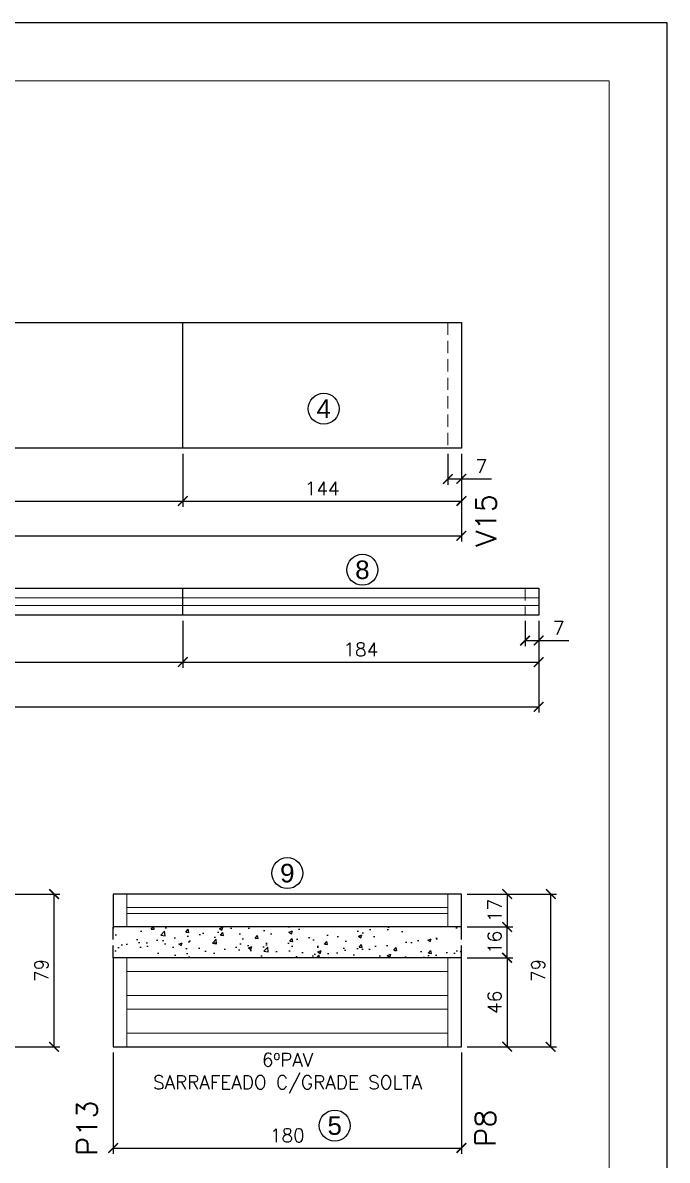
# Model space of a CAD drawing. Extents: x -23436 to 4767, y -4638 to 9755.
# Drawn here: x -17940 to -17606, y -56 to 532 of the extents above; entities that cross this region are included whole.
import ezdxf
from ezdxf.enums import TextEntityAlignment as Align

# ---------------------------------------------------------------- set-up
doc = ezdxf.new("R2010")
doc.units = 0
doc.header["$PDMODE"] = 2
doc.header["$PDSIZE"] = 10
doc.linetypes.add('HIDDEN', pattern=[9.525, 6.35, -3.175])
doc.layers.get('0').update_dxf_attribs({"lineweight": 13})
doc.layers.get('Defpoints').update_dxf_attribs({"lineweight": 13})
for name, color, linetype in [('Concreto', 250, 'HIDDEN'), ('Cota', 4, 'Continuous'), ('MB Logo', 255, 'Continuous'), ('Painéis', 200, 'Continuous'), ('Romaneio', 10, 'Continuous')]:
    doc.layers.add(name, color=color, linetype=linetype)
for name, color, linetype, lineweight in [('FOLHA MB', 7, 'Continuous', 13), ('Sarr 2.2x7', 40, 'Continuous', 9), ('Texto Seção', 7, 'Continuous', 15)]:
    doc.layers.add(name, color=color, linetype=linetype, lineweight=lineweight)
doc.layers.add('Laje_Perimetro', color=7, linetype='Continuous', plot=False)
doc.styles.add('ARIAL', font='arial.ttf', dxfattribs={"oblique": 15, "height": 25})
doc.styles.add('REGUA-120', font='ROMANS.shx', dxfattribs={"height": 15})
doc.styles.add('ROMANS', font='romans.shx')
doc.dimstyles.new('Cota Paínel', dxfattribs={"dimtxt": 7, "dimasz": 5, "dimexe": 3, "dimexo": 3, "dimgap": 3, "dimtad": 1, "dimdec": 1, "dimzin": 12, "dimdsep": 46, "dimtxsty": 'ROMANS', "dimblk": 'ARCHTICK', "dimcen": 0, "dimclrd": 4, "dimclre": 4, "dimclrt": 1, "dimadec": 1, "dimazin": 3, "dimtfac": 1, "dimtdec": 1, "dimtmove": 0, "dimatfit": 3, "dimldrblk": 'OBLIQUE', "dimfxl": 1, "dimtolj": 1, "dimtzin": 12, "dimarcsym": 0})

# ---------------------------------------------------------------- blocks, each defined once
blk = doc.blocks.new('A$C169d8357')
at = {"layer": 'FOLHA MB', "color": 1}
for points in [[(0, 1199.94), (0, 149.94), (1485.02, 149.94), (1485.02, 1199.94)], [(70, 1169.94), (70, 179.94), (1455.02, 179.94), (1455.02, 1169.94)]]:
    blk.add_lwpolyline(points, close=True, dxfattribs=at)
blk = doc.blocks.new('_ArchTick')
at = {"color": 0, "linetype": 'ByBlock', "const_width": 0.15}
blk.add_lwpolyline([(-0.5, -0.5), (0.5, 0.5)], dxfattribs=at)
blk = doc.blocks.new('*D1026')
at = {"layer": 'Cota', "color": 4, "lineweight": -2, "transparency": 16777216}
for p, q in [((-18100.86, 309.26), (-18100.86, 281.9)), ((-17856.86, 309.26), (-17856.86, 281.9)), ((-18100.86, 284.9), (-17856.86, 284.9))]:
    blk.add_line(p, q, dxfattribs=at)
at = {"layer": 'Defpoints', "color": 0, "transparency": 16777216}
for p in [(-18100.86, 312.26), (-17856.86, 312.26), (-17856.86, 284.9)]:
    blk.add_point(p, dxfattribs=at)
at = {"layer": 'Cota', "color": 4, "lineweight": -2, "transparency": 16777216, "xscale": 5, "yscale": 5, "zscale": 5, "rotation": 180}
blk.add_blockref('_ArchTick', (-18100.86, 284.9), dxfattribs=at)
at = {"layer": 'Cota', "color": 4, "lineweight": -2, "transparency": 16777216, "xscale": 5, "yscale": 5, "zscale": 5}
blk.add_blockref('_ArchTick', (-17856.86, 284.9), dxfattribs=at)
at = {"layer": 'Cota', "color": 1, "transparency": 16777216, "insert": (-17978.86, 291.4), "char_height": 7, "attachment_point": 5, "style": 'ROMANS'}
blk.add_mtext('\\A1;244', dxfattribs=at)
blk = doc.blocks.new('_OBLIQUE')
at = {"color": 0, "linetype": 'ByBlock', "lineweight": -2}
for p, q in [((0, 0), (-1, 0)), ((-0.5, -0.5), (0.5, 0.5))]:
    blk.add_line(p, q, dxfattribs=at)
blk = doc.blocks.new('*D1027')
at = {"layer": 'Cota', "color": 4, "lineweight": -2, "transparency": 16777216}
for p, q in [((-17856.86, 309.26), (-17856.86, 281.9)), ((-17712.86, 309.26), (-17712.86, 281.9)), ((-17856.86, 284.9), (-17712.86, 284.9))]:
    blk.add_line(p, q, dxfattribs=at)
at = {"layer": 'Defpoints', "color": 0, "transparency": 16777216}
for p in [(-17856.86, 312.26), (-17712.86, 312.26), (-17712.86, 284.9)]:
    blk.add_point(p, dxfattribs=at)
at = {"layer": 'Cota', "color": 4, "lineweight": -2, "transparency": 16777216, "xscale": 5, "yscale": 5, "zscale": 5, "rotation": 180}
blk.add_blockref('_ArchTick', (-17856.86, 284.9), dxfattribs=at)
at = {"layer": 'Cota', "color": 4, "lineweight": -2, "transparency": 16777216, "xscale": 5, "yscale": 5, "zscale": 5}
blk.add_blockref('_ArchTick', (-17712.86, 284.9), dxfattribs=at)
at = {"layer": 'Cota', "color": 1, "transparency": 16777216, "insert": (-17784.86, 291.4), "char_height": 7, "attachment_point": 5, "style": 'ROMANS'}
blk.add_mtext('\\A1;144', dxfattribs=at)
blk = doc.blocks.new('*D1030')
at = {"layer": 'Cota', "color": 4, "lineweight": -2, "transparency": 16777216}
for p, q in [((-18100.86, 222.87), (-18100.86, 198.61)), ((-17856.86, 222.87), (-17856.86, 198.61)), ((-18100.86, 201.61), (-17856.86, 201.61))]:
    blk.add_line(p, q, dxfattribs=at)
at = {"layer": 'Defpoints', "color": 0, "transparency": 16777216}
for p in [(-18100.86, 225.87), (-17856.86, 225.87), (-17856.86, 201.61)]:
    blk.add_point(p, dxfattribs=at)
at = {"layer": 'Cota', "color": 4, "lineweight": -2, "transparency": 16777216, "xscale": 5, "yscale": 5, "zscale": 5, "rotation": 180}
blk.add_blockref('_ArchTick', (-18100.86, 201.61), dxfattribs=at)
at = {"layer": 'Cota', "color": 4, "lineweight": -2, "transparency": 16777216, "xscale": 5, "yscale": 5, "zscale": 5}
blk.add_blockref('_ArchTick', (-17856.86, 201.61), dxfattribs=at)
at = {"layer": 'Cota', "color": 1, "transparency": 16777216, "insert": (-17978.86, 208.11), "char_height": 7, "attachment_point": 5, "style": 'ROMANS'}
blk.add_mtext('\\A1;244', dxfattribs=at)
blk = doc.blocks.new('*D1031')
at = {"layer": 'Cota', "color": 4, "lineweight": -2, "transparency": 16777216}
for p, q in [((-17856.86, 222.87), (-17856.86, 198.61)), ((-17672.86, 222.87), (-17672.86, 198.61)), ((-17856.86, 201.61), (-17672.86, 201.61))]:
    blk.add_line(p, q, dxfattribs=at)
at = {"layer": 'Defpoints', "color": 0, "transparency": 16777216}
for p in [(-17856.86, 225.87), (-17672.86, 225.87), (-17672.86, 201.61)]:
    blk.add_point(p, dxfattribs=at)
at = {"layer": 'Cota', "color": 4, "lineweight": -2, "transparency": 16777216, "xscale": 5, "yscale": 5, "zscale": 5, "rotation": 180}
blk.add_blockref('_ArchTick', (-17856.86, 201.61), dxfattribs=at)
at = {"layer": 'Cota', "color": 4, "lineweight": -2, "transparency": 16777216, "xscale": 5, "yscale": 5, "zscale": 5}
blk.add_blockref('_ArchTick', (-17672.86, 201.61), dxfattribs=at)
at = {"layer": 'Cota', "color": 1, "transparency": 16777216, "insert": (-17764.86, 208.11), "char_height": 7, "attachment_point": 5, "style": 'ROMANS'}
blk.add_mtext('\\A1;184', dxfattribs=at)
blk = doc.blocks.new('*D1032')
at = {"layer": 'Cota', "color": 4, "lineweight": -2, "transparency": 16777216}
for p, q in [((-18588.86, 222.87), (-18588.86, 175.46)), ((-17672.86, 222.87), (-17672.86, 175.46)), ((-18588.86, 178.46), (-17672.86, 178.46))]:
    blk.add_line(p, q, dxfattribs=at)
at = {"layer": 'Defpoints', "color": 0, "transparency": 16777216}
for p in [(-18588.86, 225.87), (-17672.86, 225.87), (-17672.86, 178.46)]:
    blk.add_point(p, dxfattribs=at)
at = {"layer": 'Cota', "color": 4, "lineweight": -2, "transparency": 16777216, "xscale": 5, "yscale": 5, "zscale": 5, "rotation": 180}
blk.add_blockref('_ArchTick', (-18588.86, 178.46), dxfattribs=at)
at = {"layer": 'Cota', "color": 4, "lineweight": -2, "transparency": 16777216, "xscale": 5, "yscale": 5, "zscale": 5}
blk.add_blockref('_ArchTick', (-17672.86, 178.46), dxfattribs=at)
at = {"layer": 'Cota', "color": 1, "transparency": 16777216, "insert": (-18130.86, 184.96), "char_height": 7, "attachment_point": 5, "style": 'ROMANS'}
blk.add_mtext('\\A1;916', dxfattribs=at)
blk = doc.blocks.new('*D1033')
at = {"layer": 'Cota', "color": 4, "lineweight": -2, "transparency": 16777216}
for p, q in [((-18588.86, 309.26), (-18588.86, 263.94)), ((-17712.86, 309.26), (-17712.86, 263.94)), ((-18588.86, 266.94), (-17712.86, 266.94))]:
    blk.add_line(p, q, dxfattribs=at)
at = {"layer": 'Defpoints', "color": 0, "transparency": 16777216}
for p in [(-18588.86, 312.26), (-17712.86, 312.26), (-17712.86, 266.94)]:
    blk.add_point(p, dxfattribs=at)
at = {"layer": 'Cota', "color": 4, "lineweight": -2, "transparency": 16777216, "xscale": 5, "yscale": 5, "zscale": 5, "rotation": 180}
blk.add_blockref('_ArchTick', (-18588.86, 266.94), dxfattribs=at)
at = {"layer": 'Cota', "color": 4, "lineweight": -2, "transparency": 16777216, "xscale": 5, "yscale": 5, "zscale": 5}
blk.add_blockref('_ArchTick', (-17712.86, 266.94), dxfattribs=at)
at = {"layer": 'Cota', "color": 1, "transparency": 16777216, "insert": (-18150.86, 273.44), "char_height": 7, "attachment_point": 5, "style": 'ROMANS'}
blk.add_mtext('\\A1;876', dxfattribs=at)
blk = doc.blocks.new('*D1034')
at = {"layer": 'Cota', "color": 4, "lineweight": -2, "transparency": 16777216}
for p, q in [((-17719.86, 309.26), (-17719.86, 293.34)), ((-17712.86, 309.26), (-17712.86, 293.34)), ((-17719.86, 296.34), (-17712.86, 296.34)), ((-17712.86, 296.34), (-17697.19, 296.34))]:
    blk.add_line(p, q, dxfattribs=at)
at = {"layer": 'Defpoints', "color": 0, "transparency": 16777216}
for p in [(-17719.86, 312.26), (-17712.86, 312.26), (-17712.86, 296.34)]:
    blk.add_point(p, dxfattribs=at)
at = {"layer": 'Cota', "color": 4, "lineweight": -2, "transparency": 16777216, "xscale": 5, "yscale": 5, "zscale": 5, "rotation": 180}
blk.add_blockref('_ArchTick', (-17719.86, 296.34), dxfattribs=at)
at = {"layer": 'Cota', "color": 4, "lineweight": -2, "transparency": 16777216, "xscale": 5, "yscale": 5, "zscale": 5}
blk.add_blockref('_ArchTick', (-17712.86, 296.34), dxfattribs=at)
at = {"layer": 'Cota', "color": 1, "transparency": 16777216, "insert": (-17702.53, 302.84), "char_height": 7, "attachment_point": 5, "style": 'ROMANS'}
blk.add_mtext('\\A1;7', dxfattribs=at)
blk = doc.blocks.new('*D1035')
at = {"layer": 'Cota', "color": 4, "lineweight": -2, "transparency": 16777216}
for p, q in [((-17679.86, 222.87), (-17679.86, 209.74)), ((-17672.86, 222.87), (-17672.86, 209.74)), ((-17679.86, 212.74), (-17672.86, 212.74)), ((-17672.86, 212.74), (-17657.19, 212.74))]:
    blk.add_line(p, q, dxfattribs=at)
at = {"layer": 'Defpoints', "color": 0, "transparency": 16777216}
for p in [(-17679.86, 225.87), (-17672.86, 225.87), (-17672.86, 212.74)]:
    blk.add_point(p, dxfattribs=at)
at = {"layer": 'Cota', "color": 4, "lineweight": -2, "transparency": 16777216, "xscale": 5, "yscale": 5, "zscale": 5, "rotation": 180}
blk.add_blockref('_ArchTick', (-17679.86, 212.74), dxfattribs=at)
at = {"layer": 'Cota', "color": 4, "lineweight": -2, "transparency": 16777216, "xscale": 5, "yscale": 5, "zscale": 5}
blk.add_blockref('_ArchTick', (-17672.86, 212.74), dxfattribs=at)
at = {"layer": 'Cota', "color": 1, "transparency": 16777216, "insert": (-17662.53, 219.24), "char_height": 7, "attachment_point": 5, "style": 'ROMANS'}
blk.add_mtext('\\A1;7', dxfattribs=at)
blk = doc.blocks.new('*D1046')
at = {"layer": 'Cota', "color": 4, "lineweight": -2, "transparency": 16777216}
for p, q in [((-17892.86, -0.36), (-17892.86, -52.73)), ((-17712.86, -0.36), (-17712.86, -52.73)), ((-17892.86, -49.73), (-17712.86, -49.73))]:
    blk.add_line(p, q, dxfattribs=at)
at = {"layer": 'Defpoints', "color": 0, "transparency": 16777216}
for p in [(-17892.86, 2.64), (-17712.86, 2.64), (-17712.86, -49.73)]:
    blk.add_point(p, dxfattribs=at)
at = {"layer": 'Cota', "color": 4, "lineweight": -2, "transparency": 16777216, "xscale": 5, "yscale": 5, "zscale": 5, "rotation": 180}
blk.add_blockref('_ArchTick', (-17892.86, -49.73), dxfattribs=at)
at = {"layer": 'Cota', "color": 4, "lineweight": -2, "transparency": 16777216, "xscale": 5, "yscale": 5, "zscale": 5}
blk.add_blockref('_ArchTick', (-17712.86, -49.73), dxfattribs=at)
at = {"layer": 'Cota', "color": 1, "transparency": 16777216, "insert": (-17802.86, -43.23), "char_height": 7, "attachment_point": 5, "style": 'ROMANS'}
blk.add_mtext('\\A1;180', dxfattribs=at)
blk = doc.blocks.new('*D1050')
at = {"layer": 'Cota', "color": 4, "lineweight": -2, "transparency": 16777216}
for p, q in [((-17968.88, 81.64), (-17920.52, 81.64)), ((-17923.52, 2.64), (-17923.52, 81.64)), ((-17968.88, 2.64), (-17920.52, 2.64))]:
    blk.add_line(p, q, dxfattribs=at)
at = {"layer": 'Defpoints', "color": 0, "transparency": 16777216}
for p in [(-17971.88, 81.64), (-17923.52, 81.64), (-17971.88, 2.64)]:
    blk.add_point(p, dxfattribs=at)
at = {"layer": 'Cota', "color": 4, "lineweight": -2, "transparency": 16777216, "xscale": 5, "yscale": 5, "zscale": 5}
for p, rotation in [((-17923.52, 81.64), 90), ((-17923.52, 2.64), 270)]:
    blk.add_blockref('_ArchTick', p, dxfattribs=dict(at, rotation=rotation))
at = {"layer": 'Cota', "color": 1, "transparency": 16777216, "insert": (-17930.02, 42.14), "char_height": 7, "attachment_point": 5, "rotation": 90, "style": 'ROMANS'}
blk.add_mtext('\\A1;79', dxfattribs=at)
blk = doc.blocks.new('*D1051')
at = {"layer": 'Cota', "color": 4, "lineweight": -2, "transparency": 16777216}
for p, q in [((-17709.86, 81.64), (-17686.17, 81.64)), ((-17689.17, 81.64), (-17689.17, 64.64)), ((-17709.86, 64.64), (-17686.17, 64.64))]:
    blk.add_line(p, q, dxfattribs=at)
at = {"layer": 'Defpoints', "color": 0, "transparency": 16777216}
for p in [(-17712.86, 81.64), (-17712.86, 64.64), (-17689.17, 64.64)]:
    blk.add_point(p, dxfattribs=at)
at = {"layer": 'Cota', "color": 4, "lineweight": -2, "transparency": 16777216, "xscale": 5, "yscale": 5, "zscale": 5}
for p, rotation in [((-17689.17, 81.64), 90), ((-17689.17, 64.64), 270)]:
    blk.add_blockref('_ArchTick', p, dxfattribs=dict(at, rotation=rotation))
at = {"layer": 'Cota', "color": 1, "transparency": 16777216, "insert": (-17695.67, 73.14), "char_height": 7, "attachment_point": 5, "rotation": 90, "style": 'ROMANS'}
blk.add_mtext('\\A1;17', dxfattribs=at)
blk = doc.blocks.new('*D1052')
at = {"layer": 'Cota', "color": 4, "lineweight": -2, "transparency": 16777216}
for p, q in [((-17709.86, 64.64), (-17686.17, 64.64)), ((-17689.17, 48.64), (-17689.17, 64.64)), ((-17709.86, 48.64), (-17686.17, 48.64))]:
    blk.add_line(p, q, dxfattribs=at)
at = {"layer": 'Defpoints', "color": 0, "transparency": 16777216}
for p in [(-17712.86, 64.64), (-17689.17, 64.64), (-17712.86, 48.64)]:
    blk.add_point(p, dxfattribs=at)
at = {"layer": 'Cota', "color": 4, "lineweight": -2, "transparency": 16777216, "xscale": 5, "yscale": 5, "zscale": 5}
for p, rotation in [((-17689.17, 64.64), 90), ((-17689.17, 48.64), 270)]:
    blk.add_blockref('_ArchTick', p, dxfattribs=dict(at, rotation=rotation))
at = {"layer": 'Cota', "color": 1, "transparency": 16777216, "insert": (-17695.67, 56.64), "char_height": 7, "attachment_point": 5, "rotation": 90, "style": 'ROMANS'}
blk.add_mtext('\\A1;16', dxfattribs=at)
blk = doc.blocks.new('*D1053')
at = {"layer": 'Cota', "color": 4, "lineweight": -2, "transparency": 16777216}
for p, q in [((-17709.86, 48.64), (-17686.17, 48.64)), ((-17689.17, 48.64), (-17689.17, 2.64)), ((-17709.86, 2.64), (-17686.17, 2.64))]:
    blk.add_line(p, q, dxfattribs=at)
at = {"layer": 'Defpoints', "color": 0, "transparency": 16777216}
for p in [(-17712.86, 48.64), (-17712.86, 2.64), (-17689.17, 2.64)]:
    blk.add_point(p, dxfattribs=at)
at = {"layer": 'Cota', "color": 4, "lineweight": -2, "transparency": 16777216, "xscale": 5, "yscale": 5, "zscale": 5}
for p, rotation in [((-17689.17, 48.64), 90), ((-17689.17, 2.64), 270)]:
    blk.add_blockref('_ArchTick', p, dxfattribs=dict(at, rotation=rotation))
at = {"layer": 'Cota', "color": 1, "transparency": 16777216, "insert": (-17695.67, 25.64), "char_height": 7, "attachment_point": 5, "rotation": 90, "style": 'ROMANS'}
blk.add_mtext('\\A1;46', dxfattribs=at)
blk = doc.blocks.new('*D1054')
at = {"layer": 'Cota', "color": 4, "lineweight": -2, "transparency": 16777216}
for p, q in [((-17709.86, 81.64), (-17663.64, 81.64)), ((-17666.64, 2.64), (-17666.64, 81.64)), ((-17709.86, 2.64), (-17663.64, 2.64))]:
    blk.add_line(p, q, dxfattribs=at)
at = {"layer": 'Defpoints', "color": 0, "transparency": 16777216}
for p in [(-17712.86, 81.64), (-17666.64, 81.64), (-17712.86, 2.64)]:
    blk.add_point(p, dxfattribs=at)
at = {"layer": 'Cota', "color": 4, "lineweight": -2, "transparency": 16777216, "xscale": 5, "yscale": 5, "zscale": 5}
for p, rotation in [((-17666.64, 81.64), 90), ((-17666.64, 2.64), 270)]:
    blk.add_blockref('_ArchTick', p, dxfattribs=dict(at, rotation=rotation))
at = {"layer": 'Cota', "color": 1, "transparency": 16777216, "insert": (-17673.14, 42.14), "char_height": 7, "attachment_point": 5, "rotation": 90, "style": 'ROMANS'}
blk.add_mtext('\\A1;79', dxfattribs=at)

msp = doc.modelspace()

# ---------------------------------------------------------------- hatches: boundary and pattern name
at = {"layer": 'Concreto'}
h = msp.add_hatch(dxfattribs=at)
h.set_pattern_fill('AR-CONC', color=256, scale=2.5)
h.set_pattern_definition([(50, (0, 53.9), (17.931505, -1.568803), [1.875, -20.625]), (355, (0, 53.9), (-3.468783, 18.804803), [1.5, -16.5]), (100.45144, (1.494, 53.77), (14.462721, 17.236), [1.593505, -17.528553]), (46.1842, (0, 58.9), (26.681033, -4.137982), [2.8125, -30.9375]), (96.63564, (2.223, 58.556), (23.36655, 24.352965), [2.39026, -26.292844]), (351.18416, (0, 58.9), (23.36655, 24.352965), [2.25, -24.75]), (21, (2.5, 57.65), (14.922676, -10.065472), [1.875, -20.625]), (326, (2.5, 57.65), (6.082883, 18.128751), [1.5, -16.5]), (71.45144, (3.744, 56.812), (21.00556, 8.063279), [1.593505, -17.528553]), (37.5, (0, 53.9005), (0.3039964, 8.3223463), [0, -16.3, 0, -16.75, 0, -16.5625]), (7.5, (0, 53.9005), (6.5767384, 9.860293), [0, -9.55, 0, -15.925, 0, -6.3125]), (327.5, (-5.575, 53.9005), (13.345561, -0.5638718), [0, -6.25, 0, -19.5, 0, -25.875]), (317.5, (-8.075, 53.9), (14.579654, 2.5026246), [0, -8.125, 0, -12.95, 0, -18.375])])
h.paths.add_polyline_path([(-17712.86, 64.64), (-17892.86, 64.64), (-17892.86, 48.64), (-17712.86, 48.64)])

# ---------------------------------------------------------------- linework, layer by layer
for p, q in [((-17892.86, 48.64), (-17892.86, 64.64)), ((-17712.86, 48.64), (-17712.86, 64.64))]:
    msp.add_line(p, q, dxfattribs=at)
at = {"layer": 'Laje_Perimetro'}
msp.add_lwpolyline([(-17606.38, 532.26), (-19091.4, 532.26), (-19091.4, -517.74), (-17606.38, -517.74)], close=True, dxfattribs=at)
at = {"layer": 'Painéis'}
for p, q in [((-18588.86, 377.26), (-17712.86, 377.26)), ((-17856.86, 312.26), (-17856.86, 377.26)), ((-17712.86, 377.26), (-17712.86, 312.26)), ((-17712.86, 312.26), (-18588.86, 312.26)), ((-18588.86, 239.87), (-17672.86, 239.87)), ((-17856.86, 225.87), (-17856.86, 239.87)), ((-17672.86, 239.87), (-17672.86, 225.87)), ((-17672.86, 225.87), (-18588.86, 225.87)), ((-17712.86, 81.64), (-17892.86, 81.64)), ((-17892.86, 81.64), (-17892.86, 64.64)), ((-17712.86, 64.64), (-17712.86, 81.64)), ((-17712.86, 64.64), (-17892.86, 64.64)), ((-17712.86, 48.64), (-17892.86, 48.64)), ((-17892.86, 48.64), (-17892.86, 2.64)), ((-17712.86, 2.64), (-17712.86, 48.64)), ((-17892.86, 2.64), (-17712.86, 2.64))]:
    msp.add_line(p, q, dxfattribs=at)
at = {"layer": 'Romaneio'}
for centre in [(-17784.04, 332.62), (-17764.04, 249.33), (-17802.86, 92.44), (-17778.36, -38.12)]:
    msp.add_circle(centre, 8, dxfattribs=at)
at = {"layer": 'Sarr 2.2x7', "linetype": 'HIDDEN'}
for p, q in [((-17719.86, 377.26), (-17719.86, 312.26)), ((-17679.86, 239.87), (-17679.86, 225.87))]:
    msp.add_line(p, q, dxfattribs=at)
at = {"layer": 'Sarr 2.2x7', "color": 50}
for p, q in [((-18581.86, 239.87), (-17672.86, 239.87)), ((-17672.86, 239.87), (-17672.86, 237.37)), ((-17672.86, 234.87), (-17672.86, 237.37)), ((-18581.86, 234.87), (-17672.86, 234.87)), ((-17672.86, 230.87), (-18581.86, 230.87)), ((-17672.86, 230.87), (-17672.86, 228.37)), ((-17672.86, 225.87), (-18581.86, 225.87)), ((-17672.86, 225.87), (-17672.86, 228.37)), ((-17892.86, 64.64), (-17892.86, 81.64)), ((-17892.86, 81.64), (-17889.36, 81.64)), ((-17885.86, 81.64), (-17889.36, 81.64)), ((-17885.86, 64.64), (-17885.86, 81.64)), ((-17885.86, 81.64), (-17885.86, 78.14)), ((-17885.86, 81.64), (-17719.86, 81.64)), ((-17885.86, 74.64), (-17885.86, 78.14)), ((-17719.86, 81.64), (-17716.36, 81.64)), ((-17719.86, 81.64), (-17719.86, 64.64)), ((-17719.86, 81.64), (-17719.86, 78.14)), ((-17719.86, 74.64), (-17719.86, 78.14)), ((-17712.86, 81.64), (-17716.36, 81.64)), ((-17712.86, 81.64), (-17712.86, 64.64)), ((-17885.86, 74.64), (-17719.86, 74.64)), ((-17719.86, 71.64), (-17885.86, 71.64)), ((-17885.86, 71.64), (-17885.86, 68.14)), ((-17719.86, 71.64), (-17719.86, 68.14)), ((-17885.86, 64.64), (-17885.86, 68.14)), ((-17719.86, 64.64), (-17719.86, 68.14)), ((-17892.86, 64.64), (-17889.36, 64.64)), ((-17885.86, 64.64), (-17889.36, 64.64)), ((-17719.86, 64.64), (-17885.86, 64.64)), ((-17719.86, 64.64), (-17716.36, 64.64)), ((-17712.86, 64.64), (-17716.36, 64.64)), ((-17892.86, 2.64), (-17892.86, 48.64)), ((-17892.86, 48.64), (-17889.36, 48.64)), ((-17885.86, 48.64), (-17889.36, 48.64)), ((-17885.86, 2.64), (-17885.86, 48.64)), ((-17885.86, 48.64), (-17885.86, 45.14)), ((-17885.86, 48.64), (-17719.86, 48.64)), ((-17719.86, 48.64), (-17716.36, 48.64)), ((-17719.86, 48.64), (-17719.86, 2.64)), ((-17719.86, 48.64), (-17719.86, 45.14)), ((-17712.86, 48.64), (-17716.36, 48.64)), ((-17712.86, 48.64), (-17712.86, 2.64)), ((-17885.86, 41.64), (-17885.86, 45.14)), ((-17885.86, 41.64), (-17719.86, 41.64)), ((-17719.86, 41.64), (-17719.86, 45.14)), ((-17885.86, 29.14), (-17885.86, 25.64)), ((-17885.86, 29.14), (-17719.86, 29.14)), ((-17885.86, 22.14), (-17885.86, 25.64)), ((-17719.86, 29.14), (-17719.86, 25.64)), ((-17719.86, 22.14), (-17719.86, 25.64)), ((-17885.86, 22.14), (-17719.86, 22.14)), ((-17719.86, 9.64), (-17885.86, 9.64)), ((-17885.86, 9.64), (-17885.86, 6.14)), ((-17885.86, 2.64), (-17885.86, 6.14)), ((-17719.86, 9.64), (-17719.86, 6.14)), ((-17719.86, 2.64), (-17719.86, 6.14)), ((-17892.86, 2.64), (-17889.36, 2.64)), ((-17885.86, 2.64), (-17889.36, 2.64)), ((-17719.86, 2.64), (-17885.86, 2.64)), ((-17719.86, 2.64), (-17716.36, 2.64)), ((-17712.86, 2.64), (-17716.36, 2.64))]:
    msp.add_line(p, q, dxfattribs=at)

# ---------------------------------------------------------------- block references
at = {"layer": 'MB Logo'}
msp.add_blockref('A$C169d8357', (-19091.4, -667.68), dxfattribs=at)

# ---------------------------------------------------------------- texts
at = {"layer": 'Painéis', "color": 1, "insert": (-17802.74, -11.1), "char_height": 7, "attachment_point": 5, "style": 'ROMANS'}
msp.add_mtext('\\A1;6ºPAV\\PSARRAFEADO C/GRADE SOLTA', dxfattribs=at)
at = {"layer": 'Romaneio', "color": 0, "style": 'ARIAL'}
for s, p in [('4', (-17784.04, 332.62)), ('8', (-17764.04, 249.33)), ('9', (-17802.86, 92.44)), ('5', (-17778.36, -38.12))]:
    msp.add_text(s, height=9.6, dxfattribs=at).set_placement(p, align=Align.MIDDLE_CENTER)
at = {"layer": 'Texto Seção', "style": 'REGUA-120', "width": 1.05}
for s, p in [('V15', (-17700.13, 274.88)), ('P13', (-17906.47, -39.46)), ('P8', (-17700.44, -39.46))]:
    msp.add_text(s, height=10.4, rotation=90, dxfattribs=at).set_placement(p, align=Align.MIDDLE_CENTER)

# ---------------------------------------------------------------- dimensions: what is measured, and where the dimension line sits
at = {"layer": 'Cota'}
for base, p1, p2, picture, middle in [((-17712.86, 266.94), (-18588.86, 312.26), (-17712.86, 312.26), '*D1033', (-18150.86, 273.44)), ((-17856.86, 284.9), (-18100.86, 312.26), (-17856.86, 312.26), '*D1026', (-17978.86, 291.4)), ((-17712.86, 284.9), (-17856.86, 312.26), (-17712.86, 312.26), '*D1027', (-17784.86, 291.4)), ((-17712.86, 296.34), (-17719.86, 312.26), (-17712.86, 312.26), '*D1034', (-17702.53, 302.84)), ((-17672.86, 178.46), (-18588.86, 225.87), (-17672.86, 225.87), '*D1032', (-18130.86, 184.96)), ((-17856.86, 201.61), (-18100.86, 225.87), (-17856.86, 225.87), '*D1030', (-17978.86, 208.11)), ((-17672.86, 201.61), (-17856.86, 225.87), (-17672.86, 225.87), '*D1031', (-17764.86, 208.11)), ((-17672.86, 212.74), (-17679.86, 225.87), (-17672.86, 225.87), '*D1035', (-17662.53, 219.24)), ((-17712.86, -49.73), (-17892.86, 2.64), (-17712.86, 2.64), '*D1046', (-17802.86, -43.23))]:
    dim = msp.add_linear_dim(base=base, p1=p1, p2=p2, dimstyle='Cota Paínel', dxfattribs=at)
    dim.commit()
    dim.dimension.update_dxf_attribs({"geometry": picture, "text_midpoint": middle})
for base, p1, p2, picture, middle in [((-17923.52, 81.64), (-17971.88, 2.64), (-17971.88, 81.64), '*D1050', (-17930.02, 42.14)), ((-17689.17, 64.64), (-17712.86, 81.64), (-17712.86, 64.64), '*D1051', (-17695.67, 73.14)), ((-17666.64, 81.64), (-17712.86, 2.64), (-17712.86, 81.64), '*D1054', (-17673.14, 42.14)), ((-17689.17, 2.64), (-17712.86, 48.64), (-17712.86, 2.64), '*D1053', (-17695.67, 25.64))]:
    dim = msp.add_linear_dim(base=base, p1=p1, p2=p2, angle=90, dimstyle='Cota Paínel', dxfattribs=at)
    dim.commit()
    dim.dimension.update_dxf_attribs({"geometry": picture, "text_midpoint": middle})
dim = msp.add_linear_dim(base=(-17689.17, 64.64), p1=(-17712.86, 48.64), p2=(-17712.86, 64.64), angle=90, dimstyle='Cota Paínel', dxfattribs=at)
dim.commit()
dim.dimension.update_dxf_attribs({"geometry": '*D1052', "text_midpoint": (-17689.17, 56.64), "dimtype": 160})

doc.saveas('drawing.dxf')
